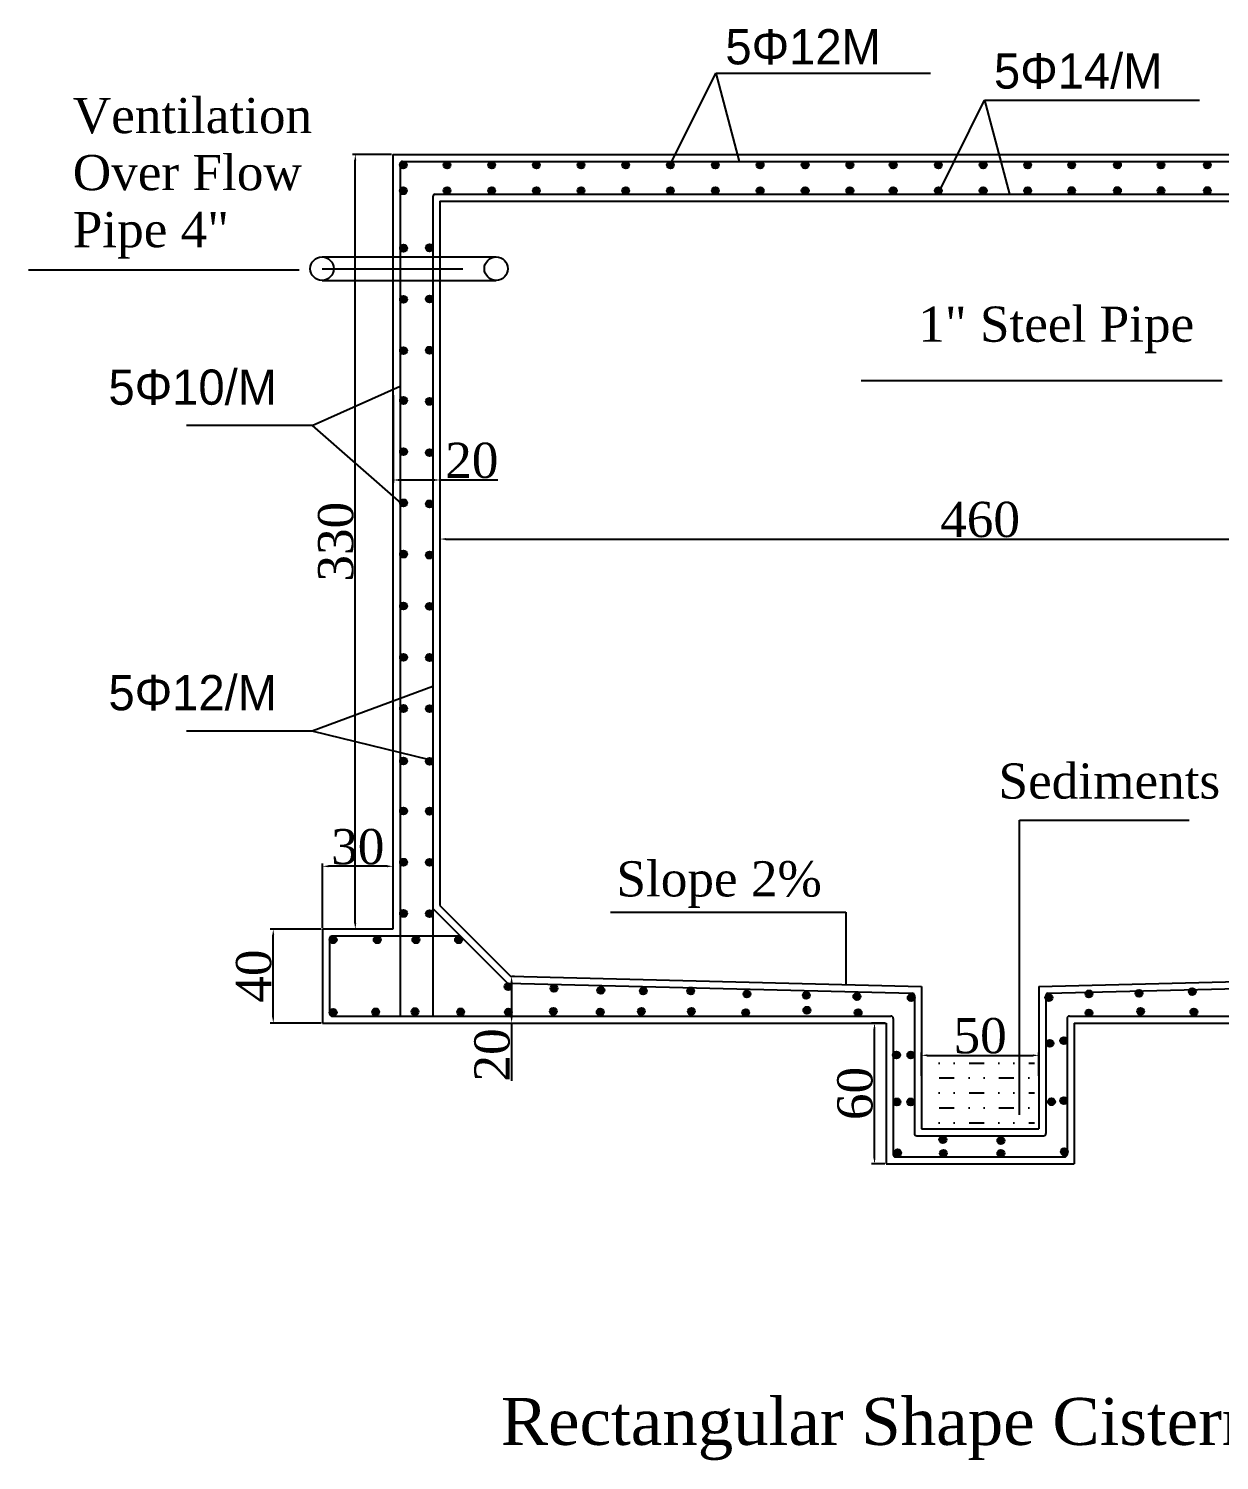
# Model space of a CAD drawing. Extents: x 17096 to 23129, y 9115 to 11168.
# Drawn here: x 19653 to 20160, y 9464 to 10074 of the extents above; entities that cross this region are included whole.
import ezdxf

# ---------------------------------------------------------------- set-up
doc = ezdxf.new("R2010")
doc.units = 0
doc.header["$LTSCALE"] = 5
doc.linetypes.add('ACAD_ISO03W100', pattern=[30, 12, -18])
doc.layers.get('0').update_dxf_attribs({"linetype": 'CONTINUOUS'})
doc.layers.get('DEFPOINTS').update_dxf_attribs({"linetype": 'CONTINUOUS'})
doc.styles.get("Standard").update_dxf_attribs({"font": 'times.ttf', "height": 15})
doc.styles.add('STYLE1', font='greekc.shx', dxfattribs={"height": 15})
doc.dimstyles.get("Standard").update_dxf_attribs({"dimtxt": 0.18, "dimasz": 0.18, "dimexe": 0.18, "dimexo": 0.0625, "dimgap": 0.09, "dimtad": 0, "dimtih": 1, "dimtoh": 1, "dimdec": 4, "dimzin": 0, "dimdsep": 46, "dimtxsty": 'Standard', "dimcen": 0.09, "dimadec": 0, "dimazin": 0, "dimtfac": 1, "dimtdec": 4, "dimtofl": 0, "dimtmove": 0, "dimatfit": 3, "dimfxl": 1, "dimtolj": 1, "dimtzin": 0, "dimarcsym": 0})

# ---------------------------------------------------------------- blocks, each defined once
blk = doc.blocks.new('*D0')
at = {"color": 0, "linetype": 'ByBlock', "ltscale": 0.3, "transparency": 16777216}
for p, q in [((19828, 9861.17), (19828, 9854.89)), ((20288, 9861.17), (20288, 9854.89)), ((19830.5, 9856.14), (20285.5, 9856.14))]:
    blk.add_line(p, q, dxfattribs=at)
for points in [[(19830.5, 9856.56), (19830.5, 9855.72), (19828, 9856.14)], [(20285.5, 9856.56), (20285.5, 9855.72), (20288, 9856.14)]]:
    blk.add_solid(points, dxfattribs=at)
at = {"layer": 'DEFPOINTS', "color": 0, "linetype": 'ByBlock', "ltscale": 0.3, "transparency": 16777216}
for p in [(19828, 9861.79), (20288, 9861.79), (20288, 9856.14)]:
    blk.add_point(p, dxfattribs=at)
at = {"color": 0, "linetype": 'ByBlock', "ltscale": 0.3, "transparency": 16777216, "insert": (20058, 9864.4), "char_height": 15, "attachment_point": 5}
blk.add_mtext('\\A1;460', dxfattribs=at)
blk = doc.blocks.new('*D1')
at = {"color": 0, "linetype": 'ByBlock', "ltscale": 0.3, "transparency": 16777216}
for p, q in [((19807.37, 10020), (19790.7, 10020)), ((19791.95, 9692.5), (19791.95, 10017.5)), ((19796.31, 9690), (19790.7, 9690))]:
    blk.add_line(p, q, dxfattribs=at)
for points in [[(19791.53, 10017.5), (19792.36, 10017.5), (19791.95, 10020)], [(19791.53, 9692.5), (19792.36, 9692.5), (19791.95, 9690)]]:
    blk.add_solid(points, dxfattribs=at)
at = {"layer": 'DEFPOINTS', "color": 0, "linetype": 'ByBlock', "ltscale": 0.3, "transparency": 16777216}
for p in [(19791.95, 10020), (19808, 10020), (19796.94, 9690)]:
    blk.add_point(p, dxfattribs=at)
at = {"color": 0, "linetype": 'ByBlock', "ltscale": 0.3, "transparency": 16777216, "insert": (19783.69, 9855), "char_height": 15, "attachment_point": 5, "rotation": 90}
blk.add_mtext('\\A1;330', dxfattribs=at)
blk = doc.blocks.new('*D2')
at = {"color": 0, "linetype": 'ByBlock', "ltscale": 0.3, "transparency": 16777216}
for p, q in [((19777.37, 9690), (19755.76, 9690)), ((19757.01, 9652.5), (19757.01, 9687.5)), ((19777.37, 9650), (19755.76, 9650))]:
    blk.add_line(p, q, dxfattribs=at)
for points in [[(19756.59, 9687.5), (19757.42, 9687.5), (19757.01, 9690)], [(19756.59, 9652.5), (19757.42, 9652.5), (19757.01, 9650)]]:
    blk.add_solid(points, dxfattribs=at)
at = {"layer": 'DEFPOINTS', "color": 0, "linetype": 'ByBlock', "ltscale": 0.3, "transparency": 16777216}
for p in [(19757.01, 9690), (19778, 9690), (19778, 9650)]:
    blk.add_point(p, dxfattribs=at)
at = {"color": 0, "linetype": 'ByBlock', "ltscale": 0.3, "transparency": 16777216, "insert": (19748.75, 9670), "char_height": 15, "attachment_point": 5, "rotation": 90}
blk.add_mtext('\\A1;40', dxfattribs=at)
blk = doc.blocks.new('*D3')
at = {"color": 0, "linetype": 'ByBlock', "ltscale": 0.3, "transparency": 16777216}
for p, q in [((19858.5, 9667.5), (19858.5, 9652.5)), ((19858.62, 9670), (19859.75, 9670)), ((19858.5, 9650), (19858.5, 9625.37)), ((19858.62, 9650), (19859.75, 9650))]:
    blk.add_line(p, q, dxfattribs=at)
for points in [[(19858.08, 9667.5), (19858.91, 9667.5), (19858.5, 9670)], [(19858.08, 9652.5), (19858.91, 9652.5), (19858.5, 9650)]]:
    blk.add_solid(points, dxfattribs=at)
at = {"layer": 'DEFPOINTS', "color": 0, "linetype": 'ByBlock', "ltscale": 0.3, "transparency": 16777216}
for p in [(19858, 9670), (19858, 9650), (19858.5, 9650)]:
    blk.add_point(p, dxfattribs=at)
at = {"color": 0, "linetype": 'ByBlock', "ltscale": 0.3, "transparency": 16777216, "insert": (19850.24, 9636.43), "char_height": 15, "attachment_point": 5, "rotation": 90}
blk.add_mtext('\\A1;20', dxfattribs=at)
blk = doc.blocks.new('*D4')
at = {"color": 0, "linetype": 'ByBlock', "ltscale": 0.3, "transparency": 16777216}
for p, q in [((20033, 9627.49), (20033, 9637.5)), ((20035.5, 9636.25), (20080.5, 9636.25)), ((20083, 9627.49), (20083, 9637.5))]:
    blk.add_line(p, q, dxfattribs=at)
for points in [[(20035.5, 9636.66), (20035.5, 9635.83), (20033, 9636.25)], [(20080.5, 9636.66), (20080.5, 9635.83), (20083, 9636.25)]]:
    blk.add_solid(points, dxfattribs=at)
at = {"layer": 'DEFPOINTS', "color": 0, "linetype": 'ByBlock', "ltscale": 0.3, "transparency": 16777216}
for p in [(20083, 9636.25), (20033, 9626.87), (20083, 9626.87)]:
    blk.add_point(p, dxfattribs=at)
at = {"color": 0, "linetype": 'ByBlock', "ltscale": 0.3, "transparency": 16777216, "insert": (20058, 9644.5), "char_height": 15, "attachment_point": 5}
blk.add_mtext('\\A1;50', dxfattribs=at)
blk = doc.blocks.new('*D5')
at = {"color": 0, "linetype": 'ByBlock', "ltscale": 0.3, "transparency": 16777216}
for p, q in [((20017.37, 9650), (20011.78, 9650)), ((20013.03, 9592.5), (20013.03, 9647.5)), ((20017.37, 9590), (20011.78, 9590))]:
    blk.add_line(p, q, dxfattribs=at)
for points in [[(20012.62, 9647.5), (20013.45, 9647.5), (20013.03, 9650)], [(20012.62, 9592.5), (20013.45, 9592.5), (20013.03, 9590)]]:
    blk.add_solid(points, dxfattribs=at)
at = {"layer": 'DEFPOINTS', "color": 0, "linetype": 'ByBlock', "ltscale": 0.3, "transparency": 16777216}
for p in [(20013.03, 9650), (20018, 9650), (20018, 9590)]:
    blk.add_point(p, dxfattribs=at)
at = {"color": 0, "linetype": 'ByBlock', "ltscale": 0.3, "transparency": 16777216, "insert": (20004.78, 9620), "char_height": 15, "attachment_point": 5, "rotation": 90}
blk.add_mtext('\\A1;60', dxfattribs=at)
blk = doc.blocks.new('*D6')
at = {"color": 0, "linetype": 'ByBlock', "ltscale": 0.3, "transparency": 16777216}
for p, q in [((19808, 9917.36), (19808, 9880.05)), ((19828, 9917.36), (19828, 9880.05)), ((19810.5, 9881.3), (19825.5, 9881.3)), ((19828, 9881.3), (19852.63, 9881.3))]:
    blk.add_line(p, q, dxfattribs=at)
for points in [[(19810.5, 9881.72), (19810.5, 9880.89), (19808, 9881.3)], [(19825.5, 9881.72), (19825.5, 9880.89), (19828, 9881.3)]]:
    blk.add_solid(points, dxfattribs=at)
at = {"layer": 'DEFPOINTS', "color": 0, "linetype": 'ByBlock', "ltscale": 0.3, "transparency": 16777216}
for p in [(19808, 9917.99), (19828, 9917.99), (19828, 9881.3)]:
    blk.add_point(p, dxfattribs=at)
at = {"color": 0, "linetype": 'ByBlock', "ltscale": 0.3, "transparency": 16777216, "insert": (19841.56, 9889.56), "char_height": 15, "attachment_point": 5}
blk.add_mtext('\\A1;20', dxfattribs=at)
blk = doc.blocks.new('*D7')
at = {"color": 0, "linetype": 'ByBlock', "ltscale": 0.3, "transparency": 16777216}
for p, q in [((19778, 9690.62), (19778, 9718.01)), ((19805.5, 9716.76), (19780.5, 9716.76)), ((19808, 9706.57), (19808, 9718.01))]:
    blk.add_line(p, q, dxfattribs=at)
for points in [[(19780.5, 9717.18), (19780.5, 9716.35), (19778, 9716.76)], [(19805.5, 9717.18), (19805.5, 9716.35), (19808, 9716.76)]]:
    blk.add_solid(points, dxfattribs=at)
at = {"layer": 'DEFPOINTS', "color": 0, "linetype": 'ByBlock', "ltscale": 0.3, "transparency": 16777216}
for p in [(19778, 9716.76), (19808, 9705.94), (19778, 9690)]:
    blk.add_point(p, dxfattribs=at)
at = {"color": 0, "linetype": 'ByBlock', "ltscale": 0.3, "transparency": 16777216, "insert": (19793, 9725.02), "char_height": 15, "attachment_point": 5}
blk.add_mtext('\\A1;30', dxfattribs=at)

msp = doc.modelspace()

# ---------------------------------------------------------------- hatches: boundary and pattern name
at = {"linetype": 'Continuous', "ltscale": 0.3}
h = msp.add_hatch(color=256, dxfattribs=at)
edge = h.paths.add_edge_path()
edge.add_arc((19812.37035, 10015.5), 1.5, 0, 360)
h = msp.add_hatch(color=256, dxfattribs=at)
edge = h.paths.add_edge_path()
edge.add_arc((19831.01707, 10015.5), 1.5, 0, 360)
h = msp.add_hatch(color=256, dxfattribs=at)
edge = h.paths.add_edge_path()
edge.add_arc((19850.03726, 10015.5), 1.5, 0, 360)
h = msp.add_hatch(color=256, dxfattribs=at)
edge = h.paths.add_edge_path()
edge.add_arc((19869.05745, 10015.5), 1.5, 0, 360)
h = msp.add_hatch(color=256, dxfattribs=at)
edge = h.paths.add_edge_path()
edge.add_arc((19888.07764, 10015.5), 1.5, 0, 360)
h = msp.add_hatch(color=256, dxfattribs=at)
edge = h.paths.add_edge_path()
edge.add_arc((19907.09784, 10015.5), 1.5, 0, 360)
h = msp.add_hatch(color=256, dxfattribs=at)
edge = h.paths.add_edge_path()
edge.add_arc((19926.11803, 10015.5), 1.5, 0, 360)
h = msp.add_hatch(color=256, dxfattribs=at)
edge = h.paths.add_edge_path()
edge.add_arc((19945.26365, 10015.5), 1.5, 0, 360)
h = msp.add_hatch(color=256, dxfattribs=at)
edge = h.paths.add_edge_path()
edge.add_arc((19964.32967, 10015.5), 1.5, 0, 360)
h = msp.add_hatch(color=256, dxfattribs=at)
edge = h.paths.add_edge_path()
edge.add_arc((19983.50102, 10015.5), 1.5, 0, 360)
h = msp.add_hatch(color=256, dxfattribs=at)
edge = h.paths.add_edge_path()
edge.add_arc((20002.54596, 10015.5), 1.5, 0, 360)
h = msp.add_hatch(color=256, dxfattribs=at)
edge = h.paths.add_edge_path()
edge.add_arc((20020.97997, 10015.5), 1.5, 0, 360)
h = msp.add_hatch(color=256, dxfattribs=at)
edge = h.paths.add_edge_path()
edge.add_arc((20040.23918, 10015.5), 1.5, 0, 360)
h = msp.add_hatch(color=256, dxfattribs=at)
edge = h.paths.add_edge_path()
edge.add_arc((20059.3016, 10015.5), 1.5, 0, 360)
h = msp.add_hatch(color=256, dxfattribs=at)
edge = h.paths.add_edge_path()
edge.add_arc((20078.26228, 10015.5), 1.5, 0, 360)
h = msp.add_hatch(color=256, dxfattribs=at)
edge = h.paths.add_edge_path()
edge.add_arc((20097.01229, 10015.5), 1.5, 0, 360)
h = msp.add_hatch(color=256, dxfattribs=at)
edge = h.paths.add_edge_path()
edge.add_arc((20116.47857, 10015.5), 1.5, 0, 360)
h = msp.add_hatch(color=256, dxfattribs=at)
edge = h.paths.add_edge_path()
edge.add_arc((20135.0179, 10015.5), 1.5, 0, 360)
h = msp.add_hatch(color=256, dxfattribs=at)
edge = h.paths.add_edge_path()
edge.add_arc((20154.71594, 10015.5), 1.5, 0, 360)
h = msp.add_hatch(color=256, dxfattribs=at)
edge = h.paths.add_edge_path()
edge.add_arc((19812.37035, 10004.47691), 1.5, 0, 360)
h = msp.add_hatch(color=256, dxfattribs=at)
edge = h.paths.add_edge_path()
edge.add_arc((19831.01707, 10004.47691), 1.5, 0, 360)
h = msp.add_hatch(color=256, dxfattribs=at)
edge = h.paths.add_edge_path()
edge.add_arc((19850.03726, 10004.47691), 1.5, 0, 360)
h = msp.add_hatch(color=256, dxfattribs=at)
edge = h.paths.add_edge_path()
edge.add_arc((19869.05745, 10004.47691), 1.5, 0, 360)
h = msp.add_hatch(color=256, dxfattribs=at)
edge = h.paths.add_edge_path()
edge.add_arc((19888.07764, 10004.47691), 1.5, 0, 360)
h = msp.add_hatch(color=256, dxfattribs=at)
edge = h.paths.add_edge_path()
edge.add_arc((19907.09784, 10004.47691), 1.5, 0, 360)
h = msp.add_hatch(color=256, dxfattribs=at)
edge = h.paths.add_edge_path()
edge.add_arc((19926.11803, 10004.47691), 1.5, 0, 360)
h = msp.add_hatch(color=256, dxfattribs=at)
edge = h.paths.add_edge_path()
edge.add_arc((19945.26365, 10004.47691), 1.5, 0, 360)
h = msp.add_hatch(color=256, dxfattribs=at)
edge = h.paths.add_edge_path()
edge.add_arc((19964.32967, 10004.53942), 1.5, 0, 360)
h = msp.add_hatch(color=256, dxfattribs=at)
edge = h.paths.add_edge_path()
edge.add_arc((19983.50102, 10004.53942), 1.5, 0, 360)
h = msp.add_hatch(color=256, dxfattribs=at)
edge = h.paths.add_edge_path()
edge.add_arc((20002.54596, 10004.53942), 1.5, 0, 360)
h = msp.add_hatch(color=256, dxfattribs=at)
edge = h.paths.add_edge_path()
edge.add_arc((20020.97997, 10004.53942), 1.5, 0, 360)
h = msp.add_hatch(color=256, dxfattribs=at)
edge = h.paths.add_edge_path()
edge.add_arc((20040.23918, 10004.53942), 1.5, 0, 360)
h = msp.add_hatch(color=256, dxfattribs=at)
edge = h.paths.add_edge_path()
edge.add_arc((20059.3016, 10004.53942), 1.5, 0, 360)
h = msp.add_hatch(color=256, dxfattribs=at)
edge = h.paths.add_edge_path()
edge.add_arc((20078.26228, 10004.53942), 1.5, 0, 360)
h = msp.add_hatch(color=256, dxfattribs=at)
edge = h.paths.add_edge_path()
edge.add_arc((20097.01229, 10004.58196), 1.5, 0, 360)
h = msp.add_hatch(color=256, dxfattribs=at)
edge = h.paths.add_edge_path()
edge.add_arc((20116.47857, 10004.58196), 1.5, 0, 360)
h = msp.add_hatch(color=256, dxfattribs=at)
edge = h.paths.add_edge_path()
edge.add_arc((20135.0179, 10004.58196), 1.5, 0, 360)
h = msp.add_hatch(color=256, dxfattribs=at)
edge = h.paths.add_edge_path()
edge.add_arc((20154.71594, 10004.58196), 1.5, 0, 360)
h = msp.add_hatch(color=256, dxfattribs=at)
edge = h.paths.add_edge_path()
edge.add_arc((19812.49688, 9980.03043), 1.5, 0, 360)
h = msp.add_hatch(color=256, dxfattribs=at)
edge = h.paths.add_edge_path()
edge.add_arc((19823.49688, 9980.1875), 1.5, 0, 360)
h = msp.add_hatch(color=256, dxfattribs=at)
edge = h.paths.add_edge_path()
edge.add_arc((19812.49688, 9958.21793), 1.5, 0, 360)
h = msp.add_hatch(color=256, dxfattribs=at)
edge = h.paths.add_edge_path()
edge.add_arc((19823.49688, 9958.375), 1.5, 0, 360)
h = msp.add_hatch(color=256, dxfattribs=at)
edge = h.paths.add_edge_path()
edge.add_arc((19812.49688, 9936.40543), 1.5, 0, 360)
h = msp.add_hatch(color=256, dxfattribs=at)
edge = h.paths.add_edge_path()
edge.add_arc((19823.49688, 9936.5625), 1.5, 0, 360)
h = msp.add_hatch(color=256, dxfattribs=at)
edge = h.paths.add_edge_path()
edge.add_arc((19812.49688, 9915.16591), 1.5, 0, 360)
h = msp.add_hatch(color=256, dxfattribs=at)
edge = h.paths.add_edge_path()
edge.add_arc((19823.49688, 9914.75), 1.5, 0, 360)
h = msp.add_hatch(color=256, dxfattribs=at)
edge = h.paths.add_edge_path()
edge.add_arc((19812.49688, 9893.35341), 1.5, 0, 360)
h = msp.add_hatch(color=256, dxfattribs=at)
edge = h.paths.add_edge_path()
edge.add_arc((19823.49688, 9892.9375), 1.5, 0, 360)
h = msp.add_hatch(color=256, dxfattribs=at)
edge = h.paths.add_edge_path()
edge.add_arc((19812.49688, 9871.54091), 1.5, 0, 360)
h = msp.add_hatch(color=256, dxfattribs=at)
edge = h.paths.add_edge_path()
edge.add_arc((19823.49688, 9871.125), 1.5, 0, 360)
h = msp.add_hatch(color=256, dxfattribs=at)
edge = h.paths.add_edge_path()
edge.add_arc((19812.49688, 9849.72841), 1.5, 0, 360)
h = msp.add_hatch(color=256, dxfattribs=at)
edge = h.paths.add_edge_path()
edge.add_arc((19823.49688, 9849.3125), 1.5, 0, 360)
h = msp.add_hatch(color=256, dxfattribs=at)
edge = h.paths.add_edge_path()
edge.add_arc((19812.49688, 9827.59348), 1.5, 0, 360)
h = msp.add_hatch(color=256, dxfattribs=at)
edge = h.paths.add_edge_path()
edge.add_arc((19823.49688, 9827.5), 1.5, 0, 360)
h = msp.add_hatch(color=256, dxfattribs=at)
edge = h.paths.add_edge_path()
edge.add_arc((19812.49688, 9805.78098), 1.5, 0, 360)
h = msp.add_hatch(color=256, dxfattribs=at)
edge = h.paths.add_edge_path()
edge.add_arc((19823.49688, 9805.6875), 1.5, 0, 360)
h = msp.add_hatch(color=256, dxfattribs=at)
edge = h.paths.add_edge_path()
edge.add_arc((19812.49688, 9783.96848), 1.5, 0, 360)
h = msp.add_hatch(color=256, dxfattribs=at)
edge = h.paths.add_edge_path()
edge.add_arc((19823.49688, 9783.875), 1.5, 0, 360)
h = msp.add_hatch(color=256, dxfattribs=at)
edge = h.paths.add_edge_path()
edge.add_arc((19812.49688, 9761.57967), 1.5, 0, 360)
h = msp.add_hatch(color=256, dxfattribs=at)
edge = h.paths.add_edge_path()
edge.add_arc((19823.49688, 9761.48619), 1.5, 0, 360)
h = msp.add_hatch(color=256, dxfattribs=at)
edge = h.paths.add_edge_path()
edge.add_arc((19812.49688, 9740.31217), 1.5, 0, 360)
h = msp.add_hatch(color=256, dxfattribs=at)
edge = h.paths.add_edge_path()
edge.add_arc((19823.49688, 9740.25), 1.5, 0, 360)
h = msp.add_hatch(color=256, dxfattribs=at)
edge = h.paths.add_edge_path()
edge.add_arc((19812.49688, 9718.49967), 1.5, 0, 360)
h = msp.add_hatch(color=256, dxfattribs=at)
edge = h.paths.add_edge_path()
edge.add_arc((19823.49688, 9718.4375), 1.5, 0, 360)
h = msp.add_hatch(color=256, dxfattribs=at)
edge = h.paths.add_edge_path()
edge.add_arc((19812.49688, 9696.68717), 1.5, 0, 360)
h = msp.add_hatch(color=256, dxfattribs=at)
edge = h.paths.add_edge_path()
edge.add_arc((19823.49688, 9696.625), 1.5, 0, 360)
h = msp.add_hatch(color=256, dxfattribs=at)
edge = h.paths.add_edge_path()
edge.add_arc((19782.51874, 9685.47414), 1.5, 0, 360)
h = msp.add_hatch(color=256, dxfattribs=at)
edge = h.paths.add_edge_path()
edge.add_arc((19801.26615, 9685.47414), 1.5, 0, 360)
h = msp.add_hatch(color=256, dxfattribs=at)
edge = h.paths.add_edge_path()
edge.add_arc((19817.74562, 9685.47414), 1.5, 0, 360)
h = msp.add_hatch(color=256, dxfattribs=at)
edge = h.paths.add_edge_path()
edge.add_arc((19835.92151, 9685.47414), 1.5, 0, 360)
h = msp.add_hatch(color=256, dxfattribs=at)
edge = h.paths.add_edge_path()
edge.add_arc((19856.9871, 9665.47897), 1.5, 0, 360)
h = msp.add_hatch(color=256, dxfattribs=at)
edge = h.paths.add_edge_path()
edge.add_arc((19876.54521, 9664.75798), 1.5, 0, 360)
h = msp.add_hatch(color=256, dxfattribs=at)
edge = h.paths.add_edge_path()
edge.add_arc((19896.48971, 9663.96129), 1.5, 0, 360)
h = msp.add_hatch(color=256, dxfattribs=at)
edge = h.paths.add_edge_path()
edge.add_arc((19914.57272, 9663.69573), 1.5, 0, 360)
h = msp.add_hatch(color=256, dxfattribs=at)
edge = h.paths.add_edge_path()
edge.add_arc((19934.78315, 9663.69573), 1.5, 0, 360)
h = msp.add_hatch(color=256, dxfattribs=at)
edge = h.paths.add_edge_path()
edge.add_arc((19958.71655, 9662.36792), 1.5, 0, 360)
h = msp.add_hatch(color=256, dxfattribs=at)
edge = h.paths.add_edge_path()
edge.add_arc((19983.97959, 9661.83681), 1.5, 0, 360)
h = msp.add_hatch(color=256, dxfattribs=at)
edge = h.paths.add_edge_path()
edge.add_arc((20005.51965, 9661.30569), 1.5, 0, 360)
h = msp.add_hatch(color=256, dxfattribs=at)
edge = h.paths.add_edge_path()
edge.add_arc((20028.65528, 9660.77457), 1.5, 0, 360)
h = msp.add_hatch(color=256, dxfattribs=at)
edge = h.paths.add_edge_path()
edge.add_arc((20087.2646, 9660.84926), 1.5, 0, 360)
h = msp.add_hatch(color=256, dxfattribs=at)
edge = h.paths.add_edge_path()
edge.add_arc((20104.34252, 9662.43466), 1.5, 0, 360)
h = msp.add_hatch(color=256, dxfattribs=at)
edge = h.paths.add_edge_path()
edge.add_arc((20125.66158, 9662.66115), 1.5, 0, 360)
h = msp.add_hatch(color=256, dxfattribs=at)
edge = h.paths.add_edge_path()
edge.add_arc((20148.34144, 9663.34061), 1.5, 0, 360)
h = msp.add_hatch(color=256, dxfattribs=at)
edge = h.paths.add_edge_path()
edge.add_arc((19782.5197, 9654.50524), 1.5, 0, 360)
h = msp.add_hatch(color=256, dxfattribs=at)
edge = h.paths.add_edge_path()
edge.add_arc((19800.58268, 9654.7611), 1.5, 0, 360)
h = msp.add_hatch(color=256, dxfattribs=at)
edge = h.paths.add_edge_path()
edge.add_arc((19817.3646, 9654.88903), 1.5, 0, 360)
h = msp.add_hatch(color=256, dxfattribs=at)
edge = h.paths.add_edge_path()
edge.add_arc((19836.83674, 9654.7611), 1.5, 0, 360)
h = msp.add_hatch(color=256, dxfattribs=at)
edge = h.paths.add_edge_path()
edge.add_arc((19857.07752, 9654.63316), 1.5, 0, 360)
h = msp.add_hatch(color=256, dxfattribs=at)
edge = h.paths.add_edge_path()
edge.add_arc((19876.27929, 9654.93223), 1.5, 0, 360)
h = msp.add_hatch(color=256, dxfattribs=at)
edge = h.paths.add_edge_path()
edge.add_arc((19896.22378, 9654.66667), 1.5, 0, 360)
h = msp.add_hatch(color=256, dxfattribs=at)
edge = h.paths.add_edge_path()
edge.add_arc((19913.77494, 9654.93223), 1.5, 0, 360)
h = msp.add_hatch(color=256, dxfattribs=at)
edge = h.paths.add_edge_path()
edge.add_arc((19935.04907, 9654.93223), 1.5, 0, 360)
h = msp.add_hatch(color=256, dxfattribs=at)
edge = h.paths.add_edge_path()
edge.add_arc((19958.1847, 9654.40111), 1.5, 0, 360)
h = msp.add_hatch(color=256, dxfattribs=at)
edge = h.paths.add_edge_path()
edge.add_arc((19984.24552, 9655.46336), 1.5, 0, 360)
h = msp.add_hatch(color=256, dxfattribs=at)
edge = h.paths.add_edge_path()
edge.add_arc((20006.05151, 9654.40111), 1.5, 0, 360)
h = msp.add_hatch(color=256, dxfattribs=at)
edge = h.paths.add_edge_path()
edge.add_arc((20104.34252, 9654.28115), 1.5, 0, 360)
h = msp.add_hatch(color=256, dxfattribs=at)
edge = h.paths.add_edge_path()
edge.add_arc((20126.34198, 9654.96061), 1.5, 0, 360)
h = msp.add_hatch(color=256, dxfattribs=at)
edge = h.paths.add_edge_path()
edge.add_arc((20149.02184, 9654.73412), 1.5, 0, 360)
h = msp.add_hatch(color=256, dxfattribs=at)
edge = h.paths.add_edge_path()
edge.add_arc((20087.71819, 9641.37144), 1.5, 0, 360)
h = msp.add_hatch(color=256, dxfattribs=at)
edge = h.paths.add_edge_path()
edge.add_arc((20093.61496, 9642.50387), 1.5, 0, 360)
h = msp.add_hatch(color=256, dxfattribs=at)
edge = h.paths.add_edge_path()
edge.add_arc((20022.40022, 9636.38875), 1.5, 0, 360)
h = msp.add_hatch(color=256, dxfattribs=at)
edge = h.paths.add_edge_path()
edge.add_arc((20028.52378, 9636.38875), 1.5, 0, 360)
h = msp.add_hatch(dxfattribs=at)
h.set_pattern_fill('MUDST', color=256, style=0)
h.paths.add_polyline_path([(20035.23369, 9605.99672), (20081.22169, 9605.99672), (20081.22169, 9634.54448), (20035.23369, 9634.54448)])
h = msp.add_hatch(color=256, dxfattribs=at)
edge = h.paths.add_edge_path()
edge.add_arc((20022.60355, 9616.42511), 1.5, 0, 360)
h = msp.add_hatch(color=256, dxfattribs=at)
edge = h.paths.add_edge_path()
edge.add_arc((20028.4396, 9616.41545), 1.5, 0, 360)
h = msp.add_hatch(color=256, dxfattribs=at)
edge = h.paths.add_edge_path()
edge.add_arc((20088.3986, 9616.45796), 1.5, 0, 360)
h = msp.add_hatch(color=256, dxfattribs=at)
edge = h.paths.add_edge_path()
edge.add_arc((20093.61496, 9616.91094), 1.5, 0, 360)
h = msp.add_hatch(color=256, dxfattribs=at)
edge = h.paths.add_edge_path()
edge.add_arc((20042.13169, 9600.37744), 1.5, 0, 360)
h = msp.add_hatch(color=256, dxfattribs=at)
edge = h.paths.add_edge_path()
edge.add_arc((20066.85273, 9599.92447), 1.5, 0, 360)
h = msp.add_hatch(color=256, dxfattribs=at)
edge = h.paths.add_edge_path()
edge.add_arc((20022.85381, 9594.71529), 1.5, 0, 360)
h = msp.add_hatch(color=256, dxfattribs=at)
edge = h.paths.add_edge_path()
edge.add_arc((20042.35848, 9594.4888), 1.5, 0, 360)
h = msp.add_hatch(color=256, dxfattribs=at)
edge = h.paths.add_edge_path()
edge.add_arc((20066.85273, 9594.4888), 1.5, 0, 360)
h = msp.add_hatch(color=256, dxfattribs=at)
edge = h.paths.add_edge_path()
edge.add_arc((20093.84176, 9595.16826), 1.5, 0, 360)

# ---------------------------------------------------------------- linework, layer by layer
for p, q in [((19926.07035, 10015.50292), (19945.40014, 10054.62403)), ((19945.40014, 10054.62403), (19955.45165, 10017)), ((19945.40014, 10054.62403), (20036.89455, 10054.62403)), ((20040.52517, 10003.97192), (20059.85496, 10043.09303)), ((20059.85496, 10043.09303), (20151.34937, 10043.09303)), ((20059.85496, 10043.09303), (20070.56608, 10003)), ((19807.99688, 10020), (19807.99688, 9690)), ((19810.99688, 10016), (19810.99688, 9653)), ((19824.99688, 10002), (19824.99688, 9653)), ((19827.99688, 10000), (19827.99688, 9700)), ((19768.09346, 9970.60421), (19652.85045, 9970.60421)), ((19777.7747, 9976.29663), (19851.90252, 9976.29663)), ((19777.7747, 9966.29663), (19851.90252, 9966.29663)), ((20007.40457, 9923.66127), (20161.08918, 9923.66127)), ((19773.5376, 9904.51573), (19810.99688, 9921.21359)), ((19773.5376, 9904.51573), (19720.13412, 9904.51573)), ((19773.5376, 9904.51573), (19812.46422, 9870.46167)), ((19824.99688, 9793.33146), (19773.5376, 9774.37685)), ((19773.5376, 9774.37685), (19720.13412, 9774.37685)), ((19823.49688, 9762.06225), (19773.5376, 9774.37685)), ((20074.76665, 9736.38048), (20147.0156, 9736.38048)), ((20074.76665, 9610.84322), (20074.76665, 9736.38048)), ((19824.99688, 9698.75736), (19856.72333, 9667.0309)), ((19827.99688, 9700), (19857.99688, 9670)), ((19900.62488, 9697.27152), (20000.75005, 9697.27152)), ((20000.75005, 9697.27152), (20000.75005, 9666.32745)), ((19777.99688, 9690), (19777.99688, 9650)), ((19807.99688, 9690), (19777.99688, 9690)), ((19780.99688, 9686), (19780.99688, 9654)), ((19836.75424, 9687), (19781.99688, 9687)), ((19856.72333, 9667.0309), (20029.02187, 9662.72344)), ((19857.99688, 9670), (20032.99688, 9665.625)), ((20032.99688, 9665.625), (20032.99688, 9605)), ((20082.99688, 9665.625), (20257.99688, 9670)), ((20082.99688, 9665.625), (20082.99688, 9605)), ((20086.97188, 9662.72344), (20258.07185, 9667.00094)), ((20029.99688, 9661.72375), (20029.99688, 9603)), ((20085.99688, 9661.72375), (20085.99688, 9603)), ((20017.99688, 9650), (20017.99688, 9590)), ((20020.99688, 9652), (20020.99688, 9594)), ((20094.99688, 9652), (20094.99688, 9594)), ((20097.99688, 9650), (20097.99688, 9590))]:
    msp.add_line(p, q, dxfattribs=at)
for p, q in [((19807.99688, 10020), (20178.40071, 10020)), ((19811.99688, 10017), (20192.40071, 10017)), ((19825.99688, 10003), (20191.40071, 10003)), ((19827.99688, 10000), (20195.40071, 10000)), ((19777.99688, 9650), (20017.99688, 9650)), ((19781.99688, 9653), (20019.99688, 9653)), ((20095.99688, 9653), (20333.99688, 9653)), ((20097.99688, 9650), (20337.99688, 9650)), ((20032.99688, 9605), (20082.99688, 9605)), ((20030.99688, 9602), (20084.99688, 9602)), ((20021.99688, 9593), (20093.99688, 9593)), ((20017.99688, 9590), (20097.99688, 9590))]:
    msp.add_line(p, q)
at = {"linetype": 'ACAD_ISO03W100'}
msp.add_line((19777.7747, 9971.29663), (19851.90252, 9971.29663), dxfattribs=at)
at = {"linetype": 'Continuous', "ltscale": 0.3}
for centre, radius in [((19812.37035, 10015.5), 1.5), ((19831.01707, 10015.5), 1.5), ((19850.03726, 10015.5), 1.5), ((19869.05745, 10015.5), 1.5), ((19888.07764, 10015.5), 1.5), ((19907.09784, 10015.5), 1.5), ((19926.11803, 10015.5), 1.5), ((19945.26365, 10015.5), 1.5), ((19964.32967, 10015.5), 1.5), ((19983.50102, 10015.5), 1.5), ((20002.54596, 10015.5), 1.5), ((20020.97997, 10015.5), 1.5), ((20040.23918, 10015.5), 1.5), ((20059.3016, 10015.5), 1.5), ((20078.26228, 10015.5), 1.5), ((20097.01229, 10015.5), 1.5), ((20116.47857, 10015.5), 1.5), ((20135.0179, 10015.5), 1.5), ((20154.71594, 10015.5), 1.5), ((19812.37035, 10004.47691), 1.5), ((19831.01707, 10004.47691), 1.5), ((19850.03726, 10004.47691), 1.5), ((19869.05745, 10004.47691), 1.5), ((19888.07764, 10004.47691), 1.5), ((19907.09784, 10004.47691), 1.5), ((19926.11803, 10004.47691), 1.5), ((19945.26365, 10004.47691), 1.5), ((19964.32967, 10004.53942), 1.5), ((19983.50102, 10004.53942), 1.5), ((20002.54596, 10004.53942), 1.5), ((20020.97997, 10004.53942), 1.5), ((20040.23918, 10004.53942), 1.5), ((20059.3016, 10004.53942), 1.5), ((20078.26228, 10004.53942), 1.5), ((20097.01229, 10004.58196), 1.5), ((20116.47857, 10004.58196), 1.5), ((20135.0179, 10004.58196), 1.5), ((20154.71594, 10004.58196), 1.5), ((19812.49688, 9980.03043), 1.5), ((19823.49688, 9980.1875), 1.5), ((19777.7747, 9971.29663), 5), ((19851.90252, 9971.29663), 5), ((19812.49688, 9958.21793), 1.5), ((19823.49688, 9958.375), 1.5), ((19812.49688, 9936.40543), 1.5), ((19823.49688, 9936.5625), 1.5), ((19812.49688, 9915.16591), 1.5), ((19823.49688, 9914.75), 1.5), ((19812.49688, 9893.35341), 1.5), ((19823.49688, 9892.9375), 1.5), ((19812.49688, 9871.54091), 1.5), ((19823.49688, 9871.125), 1.5), ((19812.49688, 9849.72841), 1.5), ((19823.49688, 9849.3125), 1.5), ((19812.49688, 9827.59348), 1.5), ((19823.49688, 9827.5), 1.5), ((19812.49688, 9805.78098), 1.5), ((19823.49688, 9805.6875), 1.5), ((19812.49688, 9783.96848), 1.5), ((19823.49688, 9783.875), 1.5), ((19812.49688, 9761.57967), 1.5), ((19823.49688, 9761.48619), 1.5), ((19812.49688, 9740.31217), 1.5), ((19823.49688, 9740.25), 1.5), ((19812.49688, 9718.49967), 1.5), ((19823.49688, 9718.4375), 1.5), ((19812.49688, 9696.68717), 1.5), ((19823.49688, 9696.625), 1.5), ((19782.51874, 9685.47414), 1.5), ((19801.26615, 9685.47414), 1.5), ((19817.74562, 9685.47414), 1.5), ((19835.92151, 9685.47414), 1.5), ((19856.9871, 9665.47897), 1.5), ((19876.54521, 9664.75798), 1.5), ((19896.48971, 9663.96129), 1.5), ((19914.57272, 9663.69573), 1.5), ((19934.78315, 9663.69573), 1.5), ((19958.71655, 9662.36792), 1.5), ((19983.97959, 9661.83681), 1.5), ((20005.51965, 9661.30569), 1.5), ((20028.65528, 9660.77457), 1.5), ((20087.2646, 9660.84926), 1.5), ((20104.34252, 9662.43466), 1.5), ((20125.66158, 9662.66115), 1.5), ((20148.34144, 9663.34061), 1.5), ((19782.5197, 9654.50524), 1.5), ((19800.58268, 9654.7611), 1.5), ((19817.3646, 9654.88903), 1.5), ((19836.83674, 9654.7611), 1.5), ((19857.07752, 9654.63316), 1.5), ((19876.27929, 9654.93223), 1.5), ((19896.22378, 9654.66667), 1.5), ((19913.77494, 9654.93223), 1.5), ((19935.04907, 9654.93223), 1.5), ((19958.1847, 9654.40111), 1.5), ((19984.24552, 9655.46336), 1.5), ((20006.05151, 9654.40111), 1.5), ((20104.34252, 9654.28115), 1.5), ((20126.34198, 9654.96061), 1.5), ((20149.02184, 9654.73412), 1.5), ((20087.71819, 9641.37144), 1.5), ((20093.61496, 9642.50387), 1.5), ((20022.40022, 9636.38875), 1.5), ((20028.52378, 9636.38875), 1.5), ((20022.60355, 9616.42511), 1.5), ((20028.4396, 9616.41545), 1.5), ((20088.3986, 9616.45796), 1.5), ((20093.61496, 9616.91094), 1.5), ((20042.13169, 9600.37744), 1.5), ((20066.85273, 9599.92447), 1.5), ((20022.85381, 9594.71529), 1.5), ((20042.35848, 9594.4888), 1.5), ((20066.85273, 9594.4888), 1.5), ((20093.84176, 9595.16826), 1.5)]:
    msp.add_circle(centre, radius, dxfattribs=at)
for centre, start, end in [((19811.99688, 10016), 90, 180), ((19825.99688, 10002), 90, 180), ((19781.99688, 9686), 90, 180), ((20028.99688, 9661.72375), 0, 88.56790382), ((20086.99688, 9661.72375), 91.43209618, 180), ((19781.99688, 9654), 180, 270), ((20030.99688, 9603), 180, 270), ((20084.99688, 9603), 270, 360), ((20021.99688, 9594), 180, 270), ((20093.99688, 9594), 270, 0)]:
    msp.add_arc(centre, 1, start, end, dxfattribs=at)
at = {"linetype": 'Continuous'}
for centre, start, end in [((20019.99688, 9652), 0, 90), ((20095.99688, 9652), 90, 180)]:
    msp.add_arc(centre, 1, start, end, dxfattribs=at)
at = {"linetype": 'Continuous', "ltscale": 0.3}
for p in [(19812.37035, 10015.5), (19831.01707, 10015.5), (19850.03726, 10015.5), (19850.03726, 10015.5), (19869.05745, 10015.5), (19869.05745, 10015.5), (19888.07764, 10015.5), (19888.07764, 10015.5), (19907.09784, 10015.5), (19907.09784, 10015.5), (19926.11803, 10015.5), (19926.11803, 10015.5), (19945.13822, 10015.5), (19945.26365, 10015.5), (19964.15841, 10015.5), (19964.32967, 10015.5), (19983.1786, 10015.5), (19983.50102, 10015.5), (20002.19879, 10015.5), (20002.54596, 10015.5), (20020.97997, 10015.5), (20021.21899, 10015.5), (20040.23918, 10015.5), (20040.23918, 10015.5), (20059.25937, 10015.5), (20059.3016, 10015.5), (20078.26228, 10015.5), (20078.27956, 10015.5), (20097.01229, 10015.5), (20097.29975, 10015.5), (20116.31994, 10015.5), (20116.47857, 10015.5), (20135.0179, 10015.5), (20135.34014, 10015.5), (20154.36033, 10015.5), (20154.71594, 10015.5), (19812.37035, 10004.47691), (19831.01707, 10004.47691), (19850.03726, 10004.47691), (19850.03726, 10004.47691), (19869.05745, 10004.47691), (19869.05745, 10004.47691), (19888.07764, 10004.47691), (19888.07764, 10004.47691), (19907.09784, 10004.47691), (19907.09784, 10004.47691), (19926.11803, 10004.47691), (19926.11803, 10004.47691), (19945.13822, 10004.47691), (19945.26365, 10004.47691), (19964.15841, 10004.53942), (19964.32967, 10004.53942), (19983.1786, 10004.53942), (19983.50102, 10004.53942), (20002.19879, 10004.53942), (20002.54596, 10004.53942), (20020.97997, 10004.53942), (20021.21899, 10004.53942), (20040.23918, 10004.53942), (20040.23918, 10004.53942), (20059.25937, 10004.53942), (20059.3016, 10004.53942), (20078.26228, 10004.53942), (20078.27956, 10004.53942), (20097.01229, 10004.58196), (20097.29975, 10004.58196), (20116.31994, 10004.58196), (20116.47857, 10004.58196), (20135.0179, 10004.58196), (20135.34014, 10004.58196), (20154.36033, 10004.58196), (20154.71594, 10004.58196), (19812.49688, 9980.03043), (19823.49688, 9980.1875), (19812.49688, 9958.21793), (19812.49688, 9958.21793), (19823.49688, 9958.375), (19823.49688, 9958.375), (19812.49688, 9936.40543), (19812.49688, 9936.40543), (19823.49688, 9936.5625), (19823.49688, 9936.5625), (19812.49688, 9915.16591), (19812.49688, 9915.16591), (19823.49688, 9914.75), (19823.49688, 9914.75), (19812.49688, 9893.35341), (19812.49688, 9893.35341), (19823.49688, 9892.9375), (19823.49688, 9892.9375), (19812.49688, 9871.54091), (19812.49688, 9871.54091), (19823.49688, 9871.125), (19823.49688, 9871.125), (19812.49688, 9849.72841), (19812.49688, 9849.72841), (19823.49688, 9849.3125), (19823.49688, 9849.3125), (19812.49688, 9827.59348), (19812.49688, 9827.59348), (19823.49688, 9827.5), (19823.49688, 9827.5), (19812.49688, 9805.78098), (19812.49688, 9805.78098), (19823.49688, 9805.6875), (19823.49688, 9805.6875), (19812.49688, 9783.96848), (19812.49688, 9783.96848), (19823.49688, 9783.875), (19823.49688, 9783.875), (19812.49688, 9762.15598), (19812.49688, 9761.57967), (19823.49688, 9762.0625), (19823.49688, 9761.48619), (19812.49688, 9740.31217), (19812.49688, 9740.31217), (19823.49688, 9740.25), (19823.49688, 9740.25), (19812.49688, 9718.49967), (19812.49688, 9718.49967), (19823.49688, 9718.4375), (19823.49688, 9718.4375), (19812.49688, 9696.68717), (19812.49688, 9696.68717), (19823.49688, 9696.625), (19823.49688, 9696.625), (19782.51874, 9685.47414)]:
    msp.add_point(p, dxfattribs=at)

# ---------------------------------------------------------------- texts
at = {"linetype": 'Continuous', "ltscale": 0.3, "style": 'STYLE1'}
for s, p in [('5F12M', (19949.54599, 10058.31827)), ('5F14/M', (20063.88978, 10047.99291)), ('5F10/M', (19686.83801, 9913.35859)), ('5F12/M', (19686.83801, 9783.2197))]:
    msp.add_text(s, height=15, dxfattribs=at).set_placement(p)
at = {"linetype": 'Continuous', "ltscale": 0.3}
for s, height, p in [('Ventilation', 15, (19671.64399, 10029.03345)), ('Over Flow', 15, (19671.64399, 10004.74774)), ('Pipe 4"', 15, (19671.64399, 9980.46203)), ('1" Steel Pipe', 15, (20031.67399, 9940.18271)), ('Sediments', 15, (20065.82509, 9745.59423)), ('Slope 2%', 15, (19903.12554, 9703.93079)), ('Rectangular Shape Cistern', 20, (19853.90085, 9470.33127))]:
    msp.add_text(s, height=height, dxfattribs=at).set_placement(p)

# ---------------------------------------------------------------- dimensions: what is measured, and where the dimension line sits
for base, p1, p2, picture, middle in [((19791.94642, 10020), (19796.9377, 9690), (19807.99688, 10020), '*D1', (19783.69164, 9855)), ((19757.00737, 9690), (19777.99688, 9650), (19777.99688, 9690), '*D2', (19748.75259, 9670)), ((19858.49698, 9650), (19857.99688, 9670), (19857.99688, 9650), '*D3', (19850.2422, 9636.4334)), ((20013.03479, 9650), (20017.99688, 9590), (20017.99688, 9650), '*D5', (20004.78001, 9620))]:
    dim = msp.add_linear_dim(base=base, p1=p1, p2=p2, angle=90, dimstyle='Standard', override={"dimtxt": 2.5, "dimasz": 2.5, "dimexe": 1.25, "dimexo": 0.625, "dimgap": 0.625, "dimtad": 1, "dimtih": 0, "dimtoh": 0, "dimzin": 8, "dimlunit": 6, "dimcen": 2.5, "dimtofl": 1}, dxfattribs=at)
    dim.commit()
    dim.dimension.update_dxf_attribs({"geometry": picture, "text_midpoint": middle})
dim = msp.add_linear_dim(base=(19827.99688, 9881.30379), p1=(19807.99688, 9917.9873), p2=(19827.99688, 9917.9873), dimstyle='Standard', override={"dimtxt": 2.5, "dimasz": 2.5, "dimexe": 1.25, "dimexo": 0.625, "dimgap": 0.625, "dimtad": 1, "dimtih": 0, "dimtoh": 0, "dimzin": 8, "dimlunit": 6, "dimcen": 2.5, "dimtofl": 1}, dxfattribs=at)
dim.commit()
dim.dimension.update_dxf_attribs({"geometry": '*D6', "text_midpoint": (19841.56348, 9881.30379), "dimtype": 160})
for base, p1, p2, picture, middle in [((20287.99688, 9856.14167), (19827.99688, 9861.79164), (20287.99688, 9861.79164), '*D0', (20057.99688, 9864.39644)), ((19777.99688, 9716.76474), (19807.99688, 9705.94007), (19777.99688, 9690), '*D7', (19792.99688, 9725.01952)), ((20082.99688, 9636.24539), (20032.99688, 9626.86825), (20082.99688, 9626.86825), '*D4', (20057.99688, 9644.50017))]:
    dim = msp.add_linear_dim(base=base, p1=p1, p2=p2, dimstyle='Standard', override={"dimtxt": 2.5, "dimasz": 2.5, "dimexe": 1.25, "dimexo": 0.625, "dimgap": 0.625, "dimtad": 1, "dimtih": 0, "dimtoh": 0, "dimzin": 8, "dimlunit": 6, "dimcen": 2.5, "dimtofl": 1}, dxfattribs=at)
    dim.commit()
    dim.dimension.update_dxf_attribs({"geometry": picture, "text_midpoint": middle})

doc.saveas('drawing.dxf')
